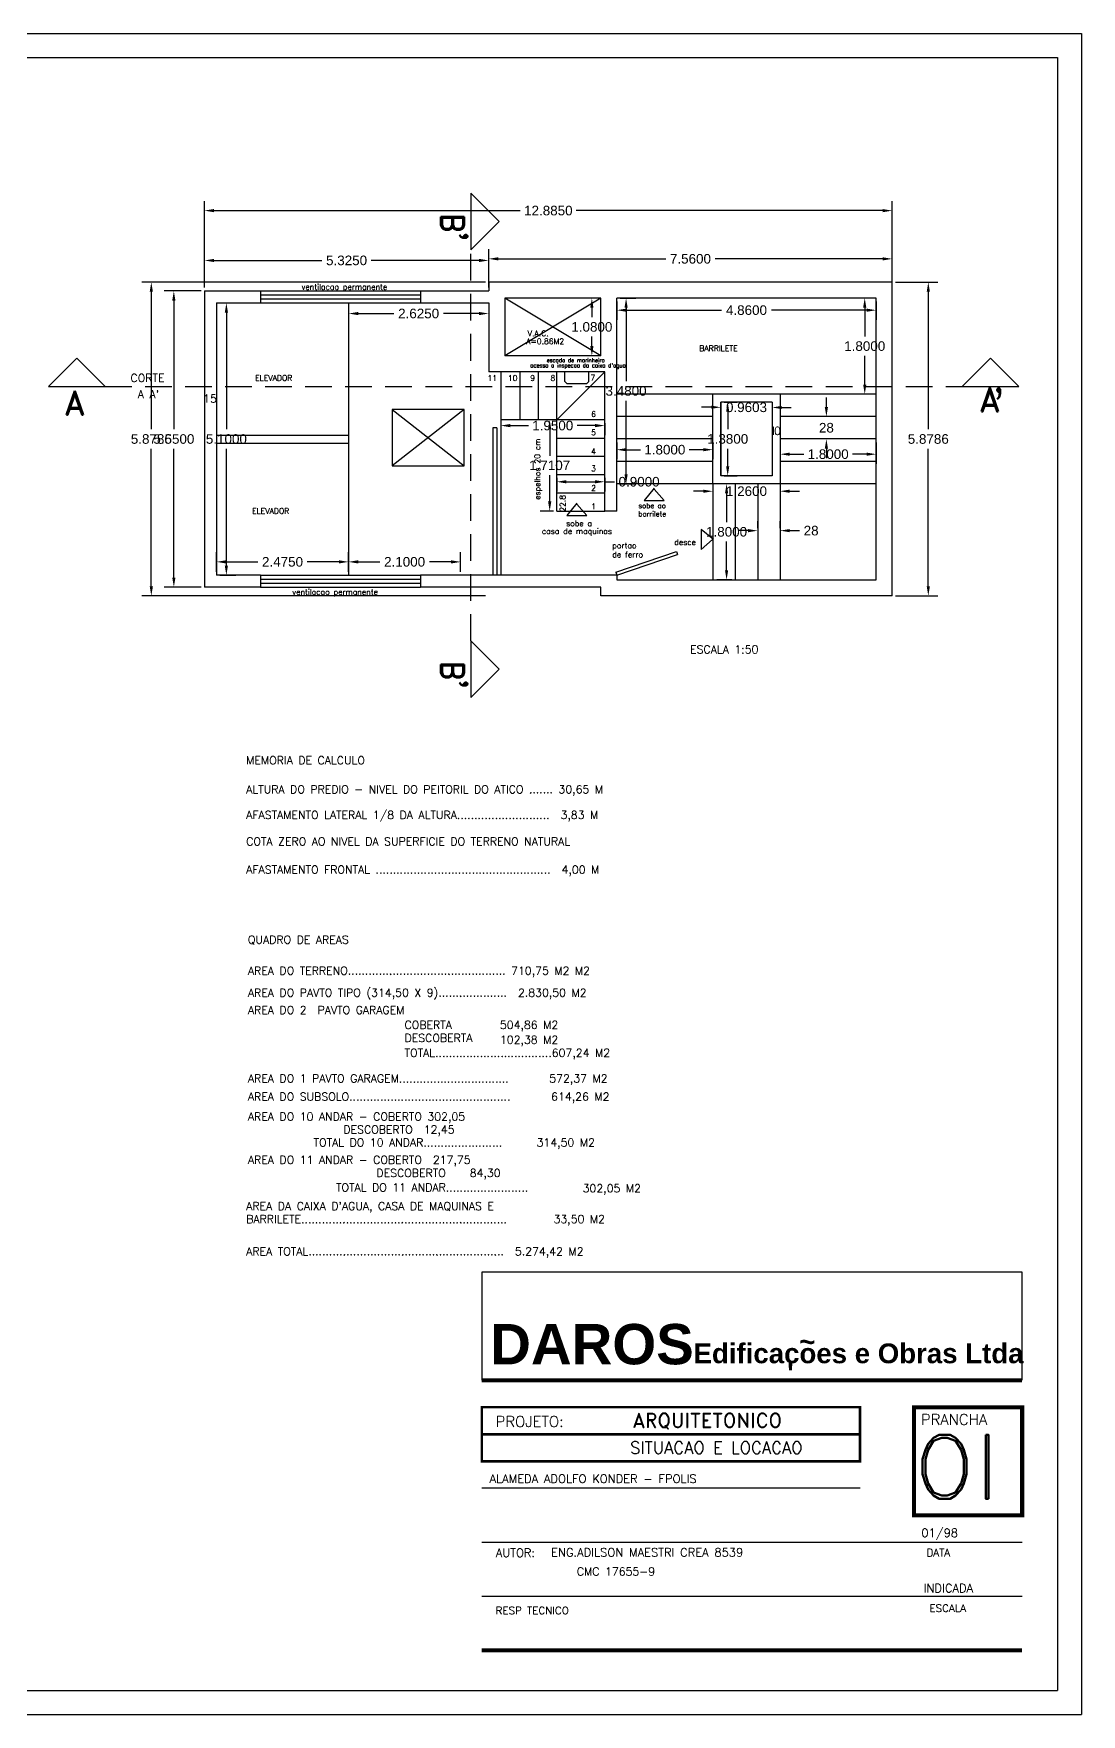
# Model space of a CAD drawing. Header units: millimetres. Extents: x 2200 to 2403, y 2380 to 2511.
# Drawn here: x 2224.72 to 2244.34, y 2460.14 to 2491.64 of the extents above; entities that cross this region are included whole.
import ezdxf

# ---------------------------------------------------------------- set-up
doc = ezdxf.new("R2010")
doc.units = ezdxf.units.MM
doc.linetypes.add('DASHED', pattern=[0.75, 0.5, -0.25])
doc.styles.add('ROMAND', font='romand', dxfattribs={"height": 0.1})
doc.styles.add('ROMANS', font='ROMANS.shx', dxfattribs={"height": 0.07})
doc.styles.add('SANSSERIFBOLD', font='sasb____.pfb', dxfattribs={"height": 0.4})
doc.styles.get("Standard").update_dxf_attribs({"font": 'arial.ttf'})
doc.dimstyles.get("Standard").update_dxf_attribs({"dimtxt": 0.18, "dimasz": 0.18, "dimexe": 0.18, "dimexo": 0.0625, "dimgap": 0.09, "dimtad": 0, "dimtih": 1, "dimtoh": 1, "dimdec": 4, "dimzin": 0, "dimdsep": 46, "dimtxsty": 'Standard', "dimcen": 0.09, "dimadec": 0, "dimazin": 0, "dimtfac": 1, "dimtdec": 4, "dimtofl": 0, "dimtmove": 0, "dimatfit": 3, "dimfxl": 1, "dimtolj": 1, "dimtzin": 0, "dimarcsym": 0})

# ---------------------------------------------------------------- blocks, each defined once
blk = doc.blocks.new('*D19')
at = {"color": 0, "lineweight": -2, "transparency": 16777216}
for p, q in [((2234.454, 2484.404), (2234.204, 2484.404)), ((2234.384, 2484.224), (2234.384, 2483.73)), ((2234.384, 2482.873), (2234.384, 2483.367)), ((2234.454, 2482.693), (2234.204, 2482.693))]:
    blk.add_line(p, q, dxfattribs=at)
at = {"color": 0, "transparency": 16777216}
for points in [[(2234.354, 2484.224), (2234.414, 2484.224), (2234.384, 2484.404)], [(2234.354, 2482.873), (2234.414, 2482.873), (2234.384, 2482.693)]]:
    blk.add_solid(points, dxfattribs=at)
at = {"layer": 'DEFPOINTS', "color": 0, "transparency": 16777216}
for p in [(2234.384, 2484.404), (2234.516, 2484.404), (2234.516, 2482.693)]:
    blk.add_point(p, dxfattribs=at)
at = {"color": 0, "transparency": 16777216, "insert": (2234.384, 2483.549), "char_height": 0.18, "attachment_point": 5}
blk.add_mtext('\\A1;1.7107', dxfattribs=at)
blk = doc.blocks.new('*D27')
at = {"color": 0, "lineweight": -2, "transparency": 16777216}
for p, q in [((2233.179, 2486.983), (2226.741, 2486.983)), ((2226.921, 2486.803), (2226.921, 2484.225)), ((2226.921, 2481.284), (2226.921, 2483.861)), ((2233.179, 2481.104), (2226.741, 2481.104))]:
    blk.add_line(p, q, dxfattribs=at)
at = {"color": 0, "transparency": 16777216}
for points in [[(2226.891, 2486.803), (2226.951, 2486.803), (2226.921, 2486.983)], [(2226.891, 2481.284), (2226.951, 2481.284), (2226.921, 2481.104)]]:
    blk.add_solid(points, dxfattribs=at)
at = {"layer": 'DEFPOINTS', "color": 0, "transparency": 16777216}
for p in [(2233.241, 2486.983), (2226.921, 2481.104), (2233.241, 2481.104)]:
    blk.add_point(p, dxfattribs=at)
at = {"color": 0, "transparency": 16777216, "insert": (2226.921, 2484.043), "char_height": 0.18, "attachment_point": 5}
blk.add_mtext('\\A1;5.8786', dxfattribs=at)
blk = doc.blocks.new('*D28')
at = {"color": 0, "lineweight": -2, "transparency": 16777216}
for p, q in [((2227.854, 2486.818), (2227.163, 2486.818)), ((2227.343, 2486.638), (2227.343, 2484.225)), ((2227.343, 2481.448), (2227.343, 2483.861)), ((2227.854, 2481.268), (2227.163, 2481.268))]:
    blk.add_line(p, q, dxfattribs=at)
at = {"color": 0, "transparency": 16777216}
for points in [[(2227.313, 2486.638), (2227.373, 2486.638), (2227.343, 2486.818)], [(2227.313, 2481.448), (2227.373, 2481.448), (2227.343, 2481.268)]]:
    blk.add_solid(points, dxfattribs=at)
at = {"layer": 'DEFPOINTS', "color": 0, "transparency": 16777216}
for p in [(2227.343, 2486.818), (2227.916, 2486.818), (2227.916, 2481.268)]:
    blk.add_point(p, dxfattribs=at)
at = {"color": 0, "transparency": 16777216, "insert": (2227.343, 2484.043), "char_height": 0.18, "attachment_point": 5}
blk.add_mtext('\\A1;5.5500', dxfattribs=at)
blk = doc.blocks.new('*D29')
at = {"color": 0, "lineweight": -2, "transparency": 16777216}
for p, q in [((2240.864, 2486.983), (2241.657, 2486.983)), ((2241.477, 2486.803), (2241.477, 2484.225)), ((2241.477, 2481.284), (2241.477, 2483.861)), ((2240.864, 2481.104), (2241.657, 2481.104))]:
    blk.add_line(p, q, dxfattribs=at)
at = {"color": 0, "transparency": 16777216}
for points in [[(2241.447, 2486.803), (2241.507, 2486.803), (2241.477, 2486.983)], [(2241.447, 2481.284), (2241.507, 2481.284), (2241.477, 2481.104)]]:
    blk.add_solid(points, dxfattribs=at)
at = {"layer": 'DEFPOINTS', "color": 0, "transparency": 16777216}
for p in [(2240.801, 2486.983), (2240.801, 2481.104), (2241.477, 2481.104)]:
    blk.add_point(p, dxfattribs=at)
at = {"color": 0, "transparency": 16777216, "insert": (2241.477, 2484.043), "char_height": 0.18, "attachment_point": 5}
blk.add_mtext('\\A1;5.8786', dxfattribs=at)
blk = doc.blocks.new('*D30')
at = {"color": 0, "lineweight": -2, "transparency": 16777216}
for p, q in [((2233.241, 2487.045), (2233.241, 2487.6)), ((2240.801, 2487.045), (2240.801, 2487.6)), ((2233.421, 2487.42), (2236.558, 2487.42)), ((2240.621, 2487.42), (2237.484, 2487.42))]:
    blk.add_line(p, q, dxfattribs=at)
at = {"color": 0, "transparency": 16777216}
for points in [[(2233.421, 2487.45), (2233.421, 2487.39), (2233.241, 2487.42)], [(2240.621, 2487.45), (2240.621, 2487.39), (2240.801, 2487.42)]]:
    blk.add_solid(points, dxfattribs=at)
at = {"layer": 'DEFPOINTS', "color": 0, "transparency": 16777216}
for p in [(2240.801, 2487.42), (2233.241, 2486.983), (2240.801, 2486.983)]:
    blk.add_point(p, dxfattribs=at)
at = {"color": 0, "transparency": 16777216, "insert": (2237.021, 2487.42), "char_height": 0.18, "attachment_point": 5}
blk.add_mtext('\\A1;7.5600', dxfattribs=at)
blk = doc.blocks.new('*D31')
at = {"color": 0, "lineweight": -2, "transparency": 16777216}
for p, q in [((2227.916, 2486.881), (2227.916, 2487.57)), ((2233.241, 2486.881), (2233.241, 2487.57)), ((2228.096, 2487.39), (2230.115, 2487.39)), ((2233.061, 2487.39), (2231.042, 2487.39))]:
    blk.add_line(p, q, dxfattribs=at)
at = {"color": 0, "transparency": 16777216}
for points in [[(2228.096, 2487.42), (2228.096, 2487.36), (2227.916, 2487.39)], [(2233.061, 2487.42), (2233.061, 2487.36), (2233.241, 2487.39)]]:
    blk.add_solid(points, dxfattribs=at)
at = {"layer": 'DEFPOINTS', "color": 0, "transparency": 16777216}
for p in [(2233.241, 2487.39), (2227.916, 2486.818), (2233.241, 2486.818)]:
    blk.add_point(p, dxfattribs=at)
at = {"color": 0, "transparency": 16777216, "insert": (2230.579, 2487.39), "char_height": 0.18, "attachment_point": 5}
blk.add_mtext('\\A1;5.3250', dxfattribs=at)
blk = doc.blocks.new('*D32')
at = {"color": 0, "lineweight": -2, "transparency": 16777216}
for p, q in [((2227.916, 2486.881), (2227.916, 2488.504)), ((2240.801, 2486.881), (2240.801, 2488.504)), ((2228.096, 2488.324), (2233.834, 2488.324)), ((2240.621, 2488.324), (2234.883, 2488.324))]:
    blk.add_line(p, q, dxfattribs=at)
at = {"color": 0, "transparency": 16777216}
for points in [[(2228.096, 2488.354), (2228.096, 2488.294), (2227.916, 2488.324)], [(2240.621, 2488.354), (2240.621, 2488.294), (2240.801, 2488.324)]]:
    blk.add_solid(points, dxfattribs=at)
at = {"layer": 'DEFPOINTS', "color": 0, "transparency": 16777216}
for p in [(2240.801, 2488.324), (2227.916, 2486.818), (2240.801, 2486.818)]:
    blk.add_point(p, dxfattribs=at)
at = {"color": 0, "transparency": 16777216, "insert": (2234.359, 2488.324), "char_height": 0.18, "attachment_point": 5}
blk.add_mtext('\\A1;12.8850', dxfattribs=at)
blk = doc.blocks.new('*D1')
at = {"color": 0, "lineweight": -2, "transparency": 16777216}
for p, q in [((2228.141, 2481.556), (2228.141, 2481.921)), ((2230.616, 2481.556), (2230.616, 2481.921)), ((2228.321, 2481.741), (2228.914, 2481.741)), ((2230.436, 2481.741), (2229.843, 2481.741))]:
    blk.add_line(p, q, dxfattribs=at)
at = {"color": 0, "transparency": 16777216}
for points in [[(2228.321, 2481.771), (2228.321, 2481.711), (2228.141, 2481.741)], [(2230.436, 2481.771), (2230.436, 2481.711), (2230.616, 2481.741)]]:
    blk.add_solid(points, dxfattribs=at)
at = {"layer": 'DEFPOINTS', "color": 0, "transparency": 16777216}
for p in [(2230.616, 2481.741), (2228.141, 2481.493), (2230.616, 2481.493)]:
    blk.add_point(p, dxfattribs=at)
at = {"color": 0, "transparency": 16777216, "insert": (2229.379, 2481.741), "char_height": 0.18, "attachment_point": 5}
blk.add_mtext('\\A1;2.4750', dxfattribs=at)
blk = doc.blocks.new('*D2')
at = {"color": 0, "lineweight": -2, "transparency": 16777216}
for p, q in [((2235.641, 2486.621), (2235.641, 2486.278)), ((2240.501, 2486.621), (2240.501, 2486.278)), ((2235.821, 2486.458), (2237.604, 2486.458)), ((2240.321, 2486.458), (2238.538, 2486.458))]:
    blk.add_line(p, q, dxfattribs=at)
at = {"color": 0, "transparency": 16777216}
for points in [[(2235.821, 2486.488), (2235.821, 2486.428), (2235.641, 2486.458)], [(2240.321, 2486.488), (2240.321, 2486.428), (2240.501, 2486.458)]]:
    blk.add_solid(points, dxfattribs=at)
at = {"layer": 'DEFPOINTS', "color": 0, "transparency": 16777216}
for p in [(2235.641, 2486.684), (2240.501, 2486.684), (2240.501, 2486.458)]:
    blk.add_point(p, dxfattribs=at)
at = {"color": 0, "transparency": 16777216, "insert": (2238.071, 2486.458), "char_height": 0.18, "attachment_point": 5}
blk.add_mtext('\\A1;4.8600', dxfattribs=at)
blk = doc.blocks.new('*D3')
at = {"color": 0, "lineweight": -2, "transparency": 16777216}
for p, q in [((2240.439, 2486.684), (2240.106, 2486.684)), ((2240.286, 2486.504), (2240.286, 2485.966)), ((2240.286, 2485.064), (2240.286, 2485.602)), ((2240.439, 2484.884), (2240.106, 2484.884))]:
    blk.add_line(p, q, dxfattribs=at)
at = {"color": 0, "transparency": 16777216}
for points in [[(2240.256, 2486.504), (2240.316, 2486.504), (2240.286, 2486.684)], [(2240.256, 2485.064), (2240.316, 2485.064), (2240.286, 2484.884)]]:
    blk.add_solid(points, dxfattribs=at)
at = {"layer": 'DEFPOINTS', "color": 0, "transparency": 16777216}
for p in [(2240.501, 2486.684), (2240.286, 2484.884), (2240.501, 2484.884)]:
    blk.add_point(p, dxfattribs=at)
at = {"color": 0, "transparency": 16777216, "insert": (2240.286, 2485.784), "char_height": 0.18, "attachment_point": 5}
blk.add_mtext('\\A1;1.8000', dxfattribs=at)
blk = doc.blocks.new('*D4')
at = {"color": 0, "lineweight": -2, "transparency": 16777216}
for p, q in [((2228.204, 2486.593), (2228.507, 2486.593)), ((2228.327, 2486.413), (2228.327, 2484.225)), ((2228.327, 2481.673), (2228.327, 2483.861)), ((2228.204, 2481.493), (2228.507, 2481.493))]:
    blk.add_line(p, q, dxfattribs=at)
at = {"color": 0, "transparency": 16777216}
for points in [[(2228.297, 2486.413), (2228.357, 2486.413), (2228.327, 2486.593)], [(2228.297, 2481.673), (2228.357, 2481.673), (2228.327, 2481.493)]]:
    blk.add_solid(points, dxfattribs=at)
at = {"layer": 'DEFPOINTS', "color": 0, "transparency": 16777216}
for p in [(2228.141, 2486.593), (2228.327, 2486.593), (2228.141, 2481.493)]:
    blk.add_point(p, dxfattribs=at)
at = {"color": 0, "transparency": 16777216, "insert": (2228.327, 2484.043), "char_height": 0.18, "attachment_point": 5}
blk.add_mtext('\\A1;5.1000', dxfattribs=at)
blk = doc.blocks.new('*D5')
at = {"color": 0, "lineweight": -2, "transparency": 16777216}
for p, q in [((2230.616, 2481.556), (2230.616, 2481.921)), ((2232.716, 2481.556), (2232.716, 2481.921)), ((2230.796, 2481.741), (2231.201, 2481.741)), ((2232.536, 2481.741), (2232.131, 2481.741))]:
    blk.add_line(p, q, dxfattribs=at)
at = {"color": 0, "transparency": 16777216}
for points in [[(2230.796, 2481.771), (2230.796, 2481.711), (2230.616, 2481.741)], [(2232.536, 2481.771), (2232.536, 2481.711), (2232.716, 2481.741)]]:
    blk.add_solid(points, dxfattribs=at)
at = {"layer": 'DEFPOINTS', "color": 0, "transparency": 16777216}
for p in [(2232.716, 2481.741), (2230.616, 2481.493), (2232.716, 2481.493)]:
    blk.add_point(p, dxfattribs=at)
at = {"color": 0, "transparency": 16777216, "insert": (2231.666, 2481.741), "char_height": 0.18, "attachment_point": 5}
blk.add_mtext('\\A1;2.1000', dxfattribs=at)
blk = doc.blocks.new('*D6')
at = {"color": 0, "lineweight": -2, "transparency": 16777216}
for p, q in [((2230.616, 2486.531), (2230.616, 2486.215)), ((2230.796, 2486.395), (2231.464, 2486.395)), ((2233.061, 2486.395), (2232.393, 2486.395)), ((2233.241, 2486.531), (2233.241, 2486.215))]:
    blk.add_line(p, q, dxfattribs=at)
at = {"color": 0, "transparency": 16777216}
for points in [[(2230.796, 2486.425), (2230.796, 2486.365), (2230.616, 2486.395)], [(2233.061, 2486.425), (2233.061, 2486.365), (2233.241, 2486.395)]]:
    blk.add_solid(points, dxfattribs=at)
at = {"layer": 'DEFPOINTS', "color": 0, "transparency": 16777216}
for p in [(2230.616, 2486.593), (2233.241, 2486.593), (2233.241, 2486.395)]:
    blk.add_point(p, dxfattribs=at)
at = {"color": 0, "transparency": 16777216, "insert": (2231.929, 2486.395), "char_height": 0.18, "attachment_point": 5}
blk.add_mtext('\\A1;2.6250', dxfattribs=at)
blk = doc.blocks.new('*D7')
at = {"color": 0, "lineweight": -2, "transparency": 16777216}
for p, q in [((2238.701, 2483.981), (2238.701, 2483.579)), ((2240.501, 2483.981), (2240.501, 2483.579)), ((2238.881, 2483.759), (2239.146, 2483.759)), ((2240.321, 2483.759), (2240.056, 2483.759))]:
    blk.add_line(p, q, dxfattribs=at)
at = {"color": 0, "transparency": 16777216}
for points in [[(2238.881, 2483.789), (2238.881, 2483.729), (2238.701, 2483.759)], [(2240.321, 2483.789), (2240.321, 2483.729), (2240.501, 2483.759)]]:
    blk.add_solid(points, dxfattribs=at)
at = {"layer": 'DEFPOINTS', "color": 0, "transparency": 16777216}
for p in [(2238.701, 2484.044), (2240.501, 2484.044), (2240.501, 2483.759)]:
    blk.add_point(p, dxfattribs=at)
at = {"color": 0, "transparency": 16777216, "insert": (2239.601, 2483.759), "char_height": 0.18, "attachment_point": 5}
blk.add_mtext('\\A1;1.8000', dxfattribs=at)
blk = doc.blocks.new('*D8')
at = {"color": 0, "lineweight": -2, "transparency": 16777216}
for p, q in [((2239.568, 2484.644), (2239.568, 2484.824)), ((2239.521, 2484.464), (2239.388, 2484.464)), ((2239.521, 2484.044), (2239.388, 2484.044)), ((2239.568, 2483.864), (2239.568, 2483.684))]:
    blk.add_line(p, q, dxfattribs=at)
at = {"color": 0, "transparency": 16777216}
for points in [[(2239.538, 2484.644), (2239.598, 2484.644), (2239.568, 2484.464)], [(2239.538, 2483.864), (2239.598, 2483.864), (2239.568, 2484.044)]]:
    blk.add_solid(points, dxfattribs=at)
at = {"layer": 'DEFPOINTS', "color": 0, "transparency": 16777216}
for p in [(2239.568, 2484.464), (2239.584, 2484.464), (2239.584, 2484.044)]:
    blk.add_point(p, dxfattribs=at)
at = {"color": 0, "transparency": 16777216, "insert": (2239.568, 2484.254), "char_height": 0.18, "attachment_point": 5}
blk.add_mtext('\\A1;28', dxfattribs=at)
blk = doc.blocks.new('*D9')
at = {"color": 0, "lineweight": -2, "transparency": 16777216}
for p, q in [((2237.799, 2483.204), (2237.518, 2483.204)), ((2237.698, 2483.024), (2237.698, 2482.486)), ((2237.698, 2481.584), (2237.698, 2482.122)), ((2237.799, 2481.404), (2237.518, 2481.404))]:
    blk.add_line(p, q, dxfattribs=at)
at = {"color": 0, "transparency": 16777216}
for points in [[(2237.668, 2483.024), (2237.728, 2483.024), (2237.698, 2483.204)], [(2237.668, 2481.584), (2237.728, 2481.584), (2237.698, 2481.404)]]:
    blk.add_solid(points, dxfattribs=at)
at = {"layer": 'DEFPOINTS', "color": 0, "transparency": 16777216}
for p in [(2237.698, 2483.204), (2237.861, 2483.204), (2237.861, 2481.404)]:
    blk.add_point(p, dxfattribs=at)
at = {"color": 0, "transparency": 16777216, "insert": (2237.698, 2482.304), "char_height": 0.18, "attachment_point": 5}
blk.add_mtext('\\A1;1.8000', dxfattribs=at)
blk = doc.blocks.new('*D10')
at = {"color": 0, "lineweight": -2, "transparency": 16777216}
for p, q in [((2235.641, 2483.981), (2235.641, 2483.663)), ((2235.821, 2483.843), (2236.086, 2483.843)), ((2237.261, 2483.843), (2236.996, 2483.843)), ((2237.441, 2483.981), (2237.441, 2483.663))]:
    blk.add_line(p, q, dxfattribs=at)
at = {"color": 0, "transparency": 16777216}
for points in [[(2235.821, 2483.873), (2235.821, 2483.813), (2235.641, 2483.843)], [(2237.261, 2483.873), (2237.261, 2483.813), (2237.441, 2483.843)]]:
    blk.add_solid(points, dxfattribs=at)
at = {"layer": 'DEFPOINTS', "color": 0, "transparency": 16777216}
for p in [(2235.641, 2484.044), (2237.441, 2484.044), (2237.441, 2483.843)]:
    blk.add_point(p, dxfattribs=at)
at = {"color": 0, "transparency": 16777216, "insert": (2236.541, 2483.843), "char_height": 0.18, "attachment_point": 5}
blk.add_mtext('\\A1;1.8000', dxfattribs=at)
blk = doc.blocks.new('*D11')
at = {"color": 0, "lineweight": -2, "transparency": 16777216}
for p, q in [((2237.654, 2484.734), (2237.899, 2484.734)), ((2237.719, 2484.554), (2237.719, 2484.226)), ((2237.719, 2483.534), (2237.719, 2483.862)), ((2237.654, 2483.354), (2237.899, 2483.354))]:
    blk.add_line(p, q, dxfattribs=at)
at = {"color": 0, "transparency": 16777216}
for points in [[(2237.689, 2484.554), (2237.749, 2484.554), (2237.719, 2484.734)], [(2237.689, 2483.534), (2237.749, 2483.534), (2237.719, 2483.354)]]:
    blk.add_solid(points, dxfattribs=at)
at = {"layer": 'DEFPOINTS', "color": 0, "transparency": 16777216}
for p in [(2237.591, 2484.734), (2237.719, 2484.734), (2237.591, 2483.354)]:
    blk.add_point(p, dxfattribs=at)
at = {"color": 0, "transparency": 16777216, "insert": (2237.719, 2484.044), "char_height": 0.18, "attachment_point": 5}
blk.add_mtext('\\A1;1.3800', dxfattribs=at)
blk = doc.blocks.new('*D12')
at = {"color": 0, "lineweight": -2, "transparency": 16777216}
for p, q in [((2237.261, 2483.065), (2237.081, 2483.065)), ((2237.441, 2483.141), (2237.441, 2482.885)), ((2238.701, 2483.141), (2238.701, 2482.885)), ((2238.881, 2483.065), (2239.061, 2483.065))]:
    blk.add_line(p, q, dxfattribs=at)
at = {"color": 0, "transparency": 16777216}
for points in [[(2237.261, 2483.095), (2237.261, 2483.035), (2237.441, 2483.065)], [(2238.881, 2483.095), (2238.881, 2483.035), (2238.701, 2483.065)]]:
    blk.add_solid(points, dxfattribs=at)
at = {"layer": 'DEFPOINTS', "color": 0, "transparency": 16777216}
for p in [(2237.441, 2483.204), (2238.701, 2483.204), (2237.441, 2483.065)]:
    blk.add_point(p, dxfattribs=at)
at = {"color": 0, "transparency": 16777216, "insert": (2238.071, 2483.065), "char_height": 0.18, "attachment_point": 5}
blk.add_mtext('\\A1;1.2600', dxfattribs=at)
blk = doc.blocks.new('*D13')
at = {"color": 0, "lineweight": -2, "transparency": 16777216}
for p, q in [((2238.101, 2482.326), (2237.921, 2482.326)), ((2238.281, 2482.374), (2238.281, 2482.506)), ((2238.701, 2482.374), (2238.701, 2482.506)), ((2238.881, 2482.326), (2239.061, 2482.326))]:
    blk.add_line(p, q, dxfattribs=at)
at = {"color": 0, "transparency": 16777216}
for points in [[(2238.101, 2482.356), (2238.101, 2482.296), (2238.281, 2482.326)], [(2238.881, 2482.356), (2238.881, 2482.296), (2238.701, 2482.326)]]:
    blk.add_solid(points, dxfattribs=at)
at = {"layer": 'DEFPOINTS', "color": 0, "transparency": 16777216}
for p in [(2238.281, 2482.311), (2238.701, 2482.326), (2238.701, 2482.311)]:
    blk.add_point(p, dxfattribs=at)
at = {"color": 0, "transparency": 16777216, "insert": (2239.282, 2482.326), "char_height": 0.18, "attachment_point": 5}
blk.add_mtext('\\A1;28', dxfattribs=at)
blk = doc.blocks.new('*D14')
at = {"color": 0, "lineweight": -2, "transparency": 16777216}
for p, q in [((2237.41, 2484.639), (2237.23, 2484.64)), ((2237.591, 2484.674), (2237.59, 2484.458)), ((2238.551, 2484.671), (2238.55, 2484.455)), ((2238.731, 2484.635), (2238.911, 2484.634))]:
    blk.add_line(p, q, dxfattribs=at)
at = {"color": 0, "transparency": 16777216}
for points in [[(2237.411, 2484.669), (2237.41, 2484.609), (2237.59, 2484.638)], [(2238.731, 2484.665), (2238.731, 2484.605), (2238.551, 2484.635)]]:
    blk.add_solid(points, dxfattribs=at)
at = {"layer": 'DEFPOINTS', "color": 0, "transparency": 16777216}
for p in [(2237.591, 2484.737), (2238.551, 2484.734), (2238.551, 2484.635)]:
    blk.add_point(p, dxfattribs=at)
at = {"color": 0, "transparency": 16777216, "insert": (2238.071, 2484.637), "char_height": 0.18, "attachment_point": 5}
blk.add_mtext('\\A1;0.9603', dxfattribs=at)
blk = doc.blocks.new('*D15')
at = {"color": 0, "lineweight": -2, "transparency": 16777216}
for p, q in [((2235.704, 2486.684), (2235.995, 2486.684)), ((2235.815, 2486.504), (2235.815, 2485.126)), ((2235.815, 2483.384), (2235.815, 2484.762)), ((2235.704, 2483.204), (2235.995, 2483.204))]:
    blk.add_line(p, q, dxfattribs=at)
at = {"color": 0, "transparency": 16777216}
for points in [[(2235.785, 2486.504), (2235.845, 2486.504), (2235.815, 2486.684)], [(2235.785, 2483.384), (2235.845, 2483.384), (2235.815, 2483.204)]]:
    blk.add_solid(points, dxfattribs=at)
at = {"layer": 'DEFPOINTS', "color": 0, "transparency": 16777216}
for p in [(2235.641, 2486.684), (2235.641, 2483.204), (2235.815, 2483.204)]:
    blk.add_point(p, dxfattribs=at)
at = {"color": 0, "transparency": 16777216, "insert": (2235.815, 2484.944), "char_height": 0.18, "attachment_point": 5}
blk.add_mtext('\\A1;3.4800', dxfattribs=at)
blk = doc.blocks.new('*D16')
at = {"color": 0, "lineweight": -2, "transparency": 16777216}
for p, q in [((2235.279, 2486.684), (2234.994, 2486.684)), ((2235.174, 2486.504), (2235.174, 2486.326)), ((2235.174, 2485.784), (2235.174, 2485.962)), ((2235.279, 2485.604), (2234.994, 2485.604))]:
    blk.add_line(p, q, dxfattribs=at)
at = {"color": 0, "transparency": 16777216}
for points in [[(2235.144, 2486.504), (2235.204, 2486.504), (2235.174, 2486.684)], [(2235.144, 2485.784), (2235.204, 2485.784), (2235.174, 2485.604)]]:
    blk.add_solid(points, dxfattribs=at)
at = {"layer": 'DEFPOINTS', "color": 0, "transparency": 16777216}
for p in [(2235.341, 2486.684), (2235.174, 2485.604), (2235.341, 2485.604)]:
    blk.add_point(p, dxfattribs=at)
at = {"color": 0, "transparency": 16777216, "insert": (2235.174, 2486.144), "char_height": 0.18, "attachment_point": 5}
blk.add_mtext('\\A1;1.0800', dxfattribs=at)
blk = doc.blocks.new('*D17')
at = {"color": 0, "lineweight": -2, "transparency": 16777216}
for p, q in [((2233.466, 2484.341), (2233.466, 2484.115)), ((2233.646, 2484.295), (2233.986, 2484.295)), ((2235.236, 2484.295), (2234.896, 2484.295)), ((2235.416, 2484.341), (2235.416, 2484.115))]:
    blk.add_line(p, q, dxfattribs=at)
at = {"color": 0, "transparency": 16777216}
for points in [[(2233.646, 2484.325), (2233.646, 2484.265), (2233.466, 2484.295)], [(2235.236, 2484.325), (2235.236, 2484.265), (2235.416, 2484.295)]]:
    blk.add_solid(points, dxfattribs=at)
at = {"layer": 'DEFPOINTS', "color": 0, "transparency": 16777216}
for p in [(2233.466, 2484.404), (2233.466, 2484.295), (2235.416, 2484.404)]:
    blk.add_point(p, dxfattribs=at)
at = {"color": 0, "transparency": 16777216, "insert": (2234.441, 2484.295), "char_height": 0.18, "attachment_point": 5}
blk.add_mtext('\\A1;1.9500', dxfattribs=at)
blk = doc.blocks.new('*D18')
at = {"color": 0, "lineweight": -2, "transparency": 16777216}
for p, q in [((2234.516, 2483.315), (2234.516, 2483.062)), ((2234.696, 2483.242), (2235.236, 2483.242)), ((2235.416, 2483.315), (2235.416, 2483.062)), ((2235.416, 2483.242), (2235.596, 2483.242))]:
    blk.add_line(p, q, dxfattribs=at)
at = {"color": 0, "transparency": 16777216}
for points in [[(2234.696, 2483.272), (2234.696, 2483.212), (2234.516, 2483.242)], [(2235.236, 2483.272), (2235.236, 2483.212), (2235.416, 2483.242)]]:
    blk.add_solid(points, dxfattribs=at)
at = {"layer": 'DEFPOINTS', "color": 0, "transparency": 16777216}
for p in [(2234.516, 2483.377), (2235.416, 2483.377), (2235.416, 2483.242)]:
    blk.add_point(p, dxfattribs=at)
at = {"color": 0, "transparency": 16777216, "insert": (2236.059, 2483.242), "char_height": 0.18, "attachment_point": 5}
blk.add_mtext('\\A1;0.9000', dxfattribs=at)

msp = doc.modelspace()

# ---------------------------------------------------------------- linework, layer by layer
at = {"color": 1}
for p, q in [((2199.79477, 2491.6413), (2244.34477, 2491.6413)), ((2244.34477, 2491.6413), (2244.34477, 2460.1413)), ((2228.96605, 2486.74321), (2231.96605, 2486.74321)), ((2228.96605, 2486.66821), (2231.96605, 2486.66821)), ((2233.46605, 2485.30388), (2233.46605, 2481.49321)), ((2233.83205, 2484.40388), (2233.83205, 2485.30388)), ((2234.17405, 2484.40388), (2234.17405, 2485.30388)), ((2234.51605, 2484.40388), (2234.51605, 2485.30388)), ((2234.51605, 2484.40388), (2235.41605, 2485.30388)), ((2237.44085, 2484.46688), (2235.64085, 2484.46604)), ((2240.50105, 2484.46388), (2238.70105, 2484.46388)), ((2235.41605, 2484.40388), (2233.46605, 2484.40388)), ((2234.51605, 2482.69321), (2234.51605, 2484.40388)), ((2234.51605, 2484.06121), (2235.41605, 2484.06121)), ((2237.44105, 2484.04388), (2235.64105, 2484.04388)), ((2240.50105, 2484.04388), (2238.70105, 2484.04388)), ((2240.50105, 2484.04388), (2238.70105, 2484.04388)), ((2234.51605, 2483.71921), (2235.41605, 2483.71921)), ((2237.44105, 2483.62388), (2235.64105, 2483.62388)), ((2240.50105, 2483.62388), (2238.70105, 2483.62388)), ((2234.51605, 2483.37721), (2235.41605, 2483.37721)), ((2237.44105, 2483.20388), (2235.64105, 2483.20388)), ((2237.44105, 2483.20388), (2237.44105, 2481.40388)), ((2237.86105, 2483.20388), (2237.86105, 2481.40388)), ((2238.28105, 2483.20388), (2238.28105, 2481.40388)), ((2240.50105, 2483.20388), (2238.70105, 2483.20388)), ((2238.70105, 2483.20388), (2238.70105, 2481.40388)), ((2234.51605, 2483.03521), (2235.41605, 2483.03521)), ((2234.89209, 2482.84196), (2234.70328, 2482.61135)), ((2236.3415, 2483.12429), (2236.15269, 2482.89367)), ((2236.15269, 2482.89367), (2236.53031, 2482.89367)), ((2236.53031, 2482.89367), (2236.3415, 2483.10332)), ((2234.51605, 2482.69321), (2235.41605, 2482.69321)), ((2234.70328, 2482.61135), (2235.08091, 2482.61135)), ((2235.08091, 2482.61135), (2234.89209, 2482.821)), ((2237.45324, 2482.16003), (2237.22262, 2482.34884)), ((2237.22262, 2482.34884), (2237.22262, 2481.97121)), ((2235.62169, 2481.55), (2236.75752, 2481.93716)), ((2236.75752, 2481.93716), (2236.77687, 2481.88037)), ((2237.22262, 2481.97121), (2237.43227, 2482.16003)), ((2235.64105, 2481.49321), (2236.77687, 2481.88037)), ((2228.96605, 2481.41821), (2231.96605, 2481.41821)), ((2228.96605, 2481.34321), (2231.96605, 2481.34321)), ((2235.62169, 2481.55), (2235.64105, 2481.49321)), ((2199.79477, 2460.1413), (2244.34477, 2460.1413))]:
    msp.add_line(p, q, dxfattribs=at)
for p, q in [((2200.69477, 2491.1913), (2243.89477, 2491.1913)), ((2243.89477, 2491.1913), (2243.89477, 2460.5913)), ((2232.90699, 2488.65046), (2232.90699, 2487.5898)), ((2232.90699, 2488.65046), (2233.43732, 2488.12013)), ((2233.43732, 2488.12013), (2232.90699, 2487.5898)), ((2240.80105, 2486.98253), (2233.24105, 2486.98253)), ((2233.24105, 2486.98253), (2233.24105, 2486.81821)), ((2240.80105, 2481.10388), (2240.80105, 2486.98253)), ((2227.91605, 2486.81821), (2228.96605, 2486.81821)), ((2227.91605, 2486.81821), (2227.91605, 2481.26821)), ((2228.96605, 2486.81821), (2228.96605, 2486.59321)), ((2231.96605, 2486.81821), (2233.24105, 2486.81821)), ((2231.96605, 2486.81821), (2231.96605, 2486.59321)), ((2235.34105, 2486.68388), (2233.54105, 2486.68388)), ((2233.54105, 2486.68388), (2233.54105, 2485.60388)), ((2235.34105, 2485.60388), (2235.34105, 2486.68388)), ((2235.64105, 2482.69321), (2235.64105, 2486.68388)), ((2240.50105, 2486.68388), (2235.64105, 2486.68388)), ((2240.50105, 2481.40388), (2240.50105, 2486.68388)), ((2228.14105, 2486.59321), (2228.14105, 2481.49321)), ((2228.14105, 2486.59321), (2228.96605, 2486.59321)), ((2231.96605, 2486.59321), (2233.24105, 2486.59321)), ((2233.24105, 2486.59321), (2233.24105, 2485.30388)), ((2224.9937, 2485.02824), (2225.52403, 2485.55857)), ((2225.52403, 2485.55857), (2226.05436, 2485.02824)), ((2235.34105, 2485.60388), (2233.54105, 2485.60388)), ((2242.64085, 2485.55857), (2242.11052, 2485.02824)), ((2243.17118, 2485.02824), (2242.64085, 2485.55857)), ((2235.41605, 2485.30388), (2233.24105, 2485.30388)), ((2234.66605, 2485.12388), (2234.71105, 2485.07888)), ((2235.07105, 2485.07888), (2234.71105, 2485.07888)), ((2235.07105, 2485.07888), (2235.11605, 2485.12388)), ((2235.41605, 2482.69321), (2235.41605, 2485.30388)), ((2224.9937, 2485.02824), (2226.05436, 2485.02824)), ((2240.50105, 2484.88388), (2235.64105, 2484.88388)), ((2242.11052, 2485.02824), (2243.17118, 2485.02824)), ((2235.64105, 2482.69321), (2235.41605, 2482.69321)), ((2228.96605, 2481.26821), (2227.91605, 2481.26821)), ((2228.96605, 2481.49321), (2228.14105, 2481.49321)), ((2228.96605, 2481.49321), (2228.96605, 2481.26821)), ((2231.96605, 2481.49321), (2231.96605, 2481.26821)), ((2235.64105, 2481.49321), (2231.96605, 2481.49321)), ((2235.34105, 2481.26821), (2231.96605, 2481.26821)), ((2235.34105, 2481.10388), (2235.34105, 2481.26821)), ((2235.64105, 2481.49321), (2235.64105, 2481.40388)), ((2235.64105, 2481.40388), (2240.50105, 2481.40388)), ((2240.80105, 2481.10388), (2235.34105, 2481.10388)), ((2232.90699, 2480.26169), (2232.90699, 2479.20103)), ((2232.90699, 2480.26169), (2233.43732, 2479.73136)), ((2233.43732, 2479.73136), (2232.90699, 2479.20103)), ((2200.69477, 2460.5913), (2243.89477, 2460.5913))]:
    msp.add_line(p, q)
at = {"color": 7, "linetype": 'DASHED'}
msp.add_line((2232.90699, 2480.26169), (2232.90699, 2487.5898), dxfattribs=at)
at = {"color": 4}
for p, q in [((2228.96605, 2486.81821), (2231.96605, 2486.81821)), ((2235.34105, 2485.60388), (2233.54105, 2486.68388)), ((2235.34105, 2486.68388), (2233.54105, 2485.60388)), ((2228.96605, 2486.59321), (2231.96605, 2486.59321)), ((2232.78237, 2484.59359), (2231.43237, 2483.54359)), ((2231.43237, 2484.59359), (2232.78237, 2483.54359)), ((2231.43237, 2484.59359), (2231.43237, 2483.54359)), ((2232.78237, 2484.59359), (2231.43237, 2484.59359)), ((2232.78237, 2483.54359), (2232.78237, 2484.59359)), ((2231.43237, 2483.54359), (2232.78237, 2483.54359)), ((2228.96605, 2481.49321), (2231.96605, 2481.49321)), ((2228.96605, 2481.26821), (2231.96605, 2481.26821)), ((2233.11058, 2468.42796), (2233.11058, 2466.40296)), ((2243.23558, 2468.42796), (2233.11058, 2468.42796)), ((2243.23558, 2466.40296), (2243.23558, 2468.42796)), ((2240.19808, 2464.37796), (2233.11058, 2464.37796)), ((2243.23558, 2463.36546), (2233.11058, 2463.36546)), ((2243.23558, 2462.35296), (2233.11058, 2462.35296))]:
    msp.add_line(p, q, dxfattribs=at)
at = {"color": 3}
for p, q in [((2230.61605, 2486.59321), (2230.61605, 2481.49321)), ((2237.44105, 2483.20388), (2237.44105, 2484.88388)), ((2237.59137, 2483.35695), (2237.59073, 2484.73695)), ((2238.55105, 2484.73388), (2237.59073, 2484.73695)), ((2237.59105, 2484.73388), (2237.59105, 2483.35388)), ((2238.55105, 2484.73388), (2238.55105, 2483.35388)), ((2238.70105, 2484.88388), (2238.70105, 2483.20388)), ((2228.14105, 2484.11821), (2230.61605, 2484.11821)), ((2228.14105, 2483.96821), (2230.61605, 2483.96821)), ((2238.70105, 2483.20388), (2237.44105, 2483.20388)), ((2238.55105, 2483.35388), (2237.59105, 2483.35388))]:
    msp.add_line(p, q, dxfattribs=at)
at = {"color": 7}
for p, q in [((2234.66605, 2485.12388), (2234.66605, 2485.30388)), ((2235.11605, 2485.12388), (2235.11605, 2485.30388))]:
    msp.add_line(p, q, dxfattribs=at)
at = {"linetype": 'DASHED'}
msp.add_line((2226.05436, 2485.02824), (2242.11052, 2485.02824), dxfattribs=at)
at = {"color": 2}
for p, q in [((2237.44105, 2484.46388), (2235.64105, 2484.46388)), ((2233.39105, 2484.25388), (2233.31605, 2484.25388)), ((2233.31605, 2484.25388), (2233.31605, 2481.49321)), ((2233.39105, 2484.25388), (2233.39105, 2481.49321)), ((2237.44105, 2484.04388), (2235.64105, 2484.04388))]:
    msp.add_line(p, q, dxfattribs=at)
for points, const_width in [([(2243.23558, 2466.40296), (2233.11058, 2466.40296)], 0.075), ([(2240.19808, 2465.39046), (2233.11058, 2465.39046)], 0.045), ([(2233.11058, 2461.34046), (2243.23558, 2461.34046)], 0.075)]:
    msp.add_lwpolyline(points, dxfattribs=dict(const_width=const_width))
for points, const_width in [([(2240.19808, 2464.88421), (2233.11058, 2464.88421), (2233.11058, 2465.89671), (2240.19808, 2465.89671)], 0.045), ([(2243.23558, 2465.89671), (2243.23558, 2463.87171), (2241.21058, 2463.87171), (2241.21058, 2465.89671)], 0.075)]:
    msp.add_lwpolyline(points, close=True, dxfattribs=dict(const_width=const_width))

# ---------------------------------------------------------------- texts
at = {"color": 1, "style": 'ROMAND'}
for s, height, rotation, p in [('B', 0.43821, 270, (2232.34599, 2488.28381)), ("'", 0.43821, 270, (2232.40439, 2487.94537)), ('espelhos 20 cm', 0.105, 90, (2234.20606, 2482.90258)), ('22.8', 0.105, 90, (2234.67729, 2482.67975)), ('B', 0.43821, 270, (2232.34599, 2479.89504)), ("'", 0.43821, 270, (2232.40439, 2479.5566))]:
    msp.add_text(s, height=height, rotation=rotation, dxfattribs=at).set_placement(p)
at = {"color": 1}
for s, height, style, p in [('ventilacao permanente', 0.105, 'ROMAND', (2229.73509, 2486.84186)), ('V.A.C.', 0.105, 'ROMAND', (2233.97316, 2485.96937)), ('A=0.86M2', 0.105, 'ROMAND', (2233.94418, 2485.82083)), ('BARRILETE', 0.105, 'ROMAND', (2237.18733, 2485.69088)), ('CORTE', 0.15, 'ROMAND', (2226.53111, 2485.11267)), ('ELEVADOR', 0.105, 'ROMAND', (2228.8657, 2485.13476)), ('11', 0.105, 'ROMAND', (2233.21979, 2485.13296)), ('10', 0.105, 'ROMAND', (2233.60054, 2485.13296)), ('9', 0.105, 'ROMAND', (2234.01819, 2485.13296)), ('8', 0.105, 'ROMAND', (2234.39893, 2485.13296)), ('7', 0.105, 'ROMAND', (2235.14585, 2485.1431)), ('A', 0.45, 'ROMAND', (2225.29455, 2484.49962)), ("A A'", 0.15, 'ROMAND', (2226.66732, 2484.8064)), ('15', 0.15, 'ROMAND', (2227.89202, 2484.72492)), ('A', 0.45, 'ROMAND', (2242.43773, 2484.5586)), (',', 0.45, 'ROMAND', (2242.6915, 2484.92971)), ('6', 0.105, 'ROMAND', (2235.16047, 2484.45786)), ('5', 0.105, 'ROMAND', (2235.16047, 2484.11418)), ('1', 0.15, 'ROMAND', (2238.50904, 2484.12121)), ('0', 0.15, 'ROMAND', (2238.58802, 2484.12102)), ('4', 0.105, 'ROMAND', (2235.16047, 2483.75821)), ('3', 0.105, 'ROMAND', (2235.16047, 2483.43908)), ('2', 0.105, 'ROMAND', (2235.16047, 2483.07083)), ('1', 0.105, 'ROMAND', (2235.16047, 2482.72714)), ('sobe ao', 0.0945, 'ROMAND', (2236.04635, 2482.74689)), ('ELEVADOR', 0.105, 'ROMAND', (2228.80788, 2482.64441)), ('barrilete', 0.0945, 'ROMAND', (2236.04635, 2482.59389)), ('casa de maquinas', 0.105, 'ROMAND', (2234.2371, 2482.26415)), ('sobe a', 0.105, 'ROMAND', (2234.69161, 2482.40962)), ('de ferro', 0.105, 'ROMAND', (2235.55726, 2481.82488)), ('portao', 0.105, 'ROMAND', (2235.55726, 2481.99488)), ('desce', 0.105, 'ROMAND', (2236.71907, 2482.05749)), ('ventilacao permanente', 0.105, 'ROMAND', (2229.56123, 2481.12394)), ('ESCALA 1:50', 0.15, 'ROMAND', (2237.01482, 2480.02525)), ('MEMORIA DE CALCULO', 0.15, 'ROMAND', (2228.6984, 2477.94684)), ('ALTURA DO PREDIO - NIVEL DO PEITORIL DO ATICO ....... 30,65 M', 0.15, 'ROMAND', (2228.6984, 2477.40251)), ('AFASTAMENTO LATERAL 1/8 DA ALTURA...........................  3,83 M', 0.15, 'ROMAND', (2228.6984, 2476.92221)), ('COTA ZERO AO NIVEL DA SUPERFICIE DO TERRENO NATURAL', 0.15, 'ROMAND', (2228.6984, 2476.42591)), ('AFASTAMENTO FRONTAL ...................................................  4,00 M', 0.15, 'ROMAND', (2228.6984, 2475.89759)), ('QUADRO DE AREAS', 0.15, 'ROMAND', (2228.73045, 2474.58479)), ('AREA DO TERRENO.............................................. 710,75 M2 M2', 0.15, 'ROMAND', (2228.73045, 2474.0045)), ('AREA DO PAVTO TIPO (314,50 X 9)....................  2.830,50 M2', 0.15, 'ROMAND', (2228.73045, 2473.59218)), ('AREA DO 2  PAVTO GARAGEM', 0.15, 'ROMAND', (2228.73045, 2473.2674)), ('COBERTA', 0.15, 'ROMAND', (2231.66504, 2472.98889)), ('504,86 M2', 0.15, 'ROMAND', (2233.45203, 2472.98889)), ('DESCOBERTA', 0.15, 'ROMAND', (2231.66504, 2472.74314)), ('102,38 M2', 0.15, 'ROMAND', (2233.45203, 2472.71037)), ('TOTAL..................................607,24 M2', 0.15, 'ROMAND', (2231.66504, 2472.46462)), ('AREA DO 1 PAVTO GARAGEM................................   572,37 M2', 0.15, 'ROMAND', (2228.73045, 2471.98469)), ('AREA DO SUBSOLO...............................................   614,26 M2', 0.15, 'ROMAND', (2228.73045, 2471.64354)), ('AREA DO 10 ANDAR - COBERTO 302,05', 0.15, 'ROMAND', (2228.73045, 2471.26961)), ('                DESCOBERTO  12,45', 0.15, 'ROMAND', (2228.73045, 2471.02675)), ('           TOTAL DO 10 ANDAR.......................   314,50 M2', 0.15, 'ROMAND', (2228.73045, 2470.7839)), ('AREA DO 11 ANDAR - COBERTO  217,75', 0.15, 'ROMAND', (2228.73045, 2470.45912)), ('DESCOBERTO   84,30', 0.15, 'ROMAND', (2231.1386, 2470.2134)), ('TOTAL DO 11 ANDAR........................  ', 0.15, 'ROMAND', (2230.38057, 2469.94189)), (' 302,05 M2', 0.15, 'ROMAND', (2234.89838, 2469.92588)), ("AREA DA CAIXA D'AGUA, CASA DE MAQUINAS E", 0.15, 'ROMAND', (2228.69841, 2469.59229)), ('BARRILETE............................................................    33,50 M2', 0.15, 'ROMAND', (2228.69841, 2469.34944)), ('AREA TOTAL.........................................................  5.274,42 M2', 0.15, 'ROMAND', (2228.69841, 2468.74377)), ('DAROS ', 0.756, 'SANSSERIFBOLD', (2233.27003, 2466.70212)), ('Edificacoes e Obras Ltda', 0.37044, 'SANSSERIFBOLD', (2237.07878, 2466.72229)), ('~', 0.375, 'SANSSERIFBOLD', (2239.05656, 2466.94032)), ("'", 0.375, 'SANSSERIFBOLD', (2238.83213, 2466.34966)), ('PROJETO:', 0.2025, 'ROMAND', (2233.37081, 2465.529)), ('ARQUITETONICO', 0.27, 'ROMAND', (2235.93805, 2465.51742)), ('PRANCHA', 0.2025, 'ROMAND', (2241.33945, 2465.56728)), ('SITUACAO E LOCACAO', 0.225, 'ROMAND', (2235.89086, 2465.02752)), ('OI', 1.2, 'ROMAND', (2241.21589, 2464.18361)), ('ALAMEDA ADOLFO KONDER - FPOLIS', 0.1575, 'ROMAND', (2233.25731, 2464.47866)), ('01/98', 0.1575, 'ROMAND', (2241.34548, 2463.46517)), ('AUTOR:', 0.1575, 'ROMAND', (2233.37392, 2463.09039)), ('ENG.ADILSON MAESTRI CREA 8539      ', 0.1575, 'ROMAND', (2234.41207, 2463.09889)), ('DATA', 0.14175, 'ROMAND', (2241.44324, 2463.1014)), ('CMC 17655-9', 0.15, 'ROMAND', (2234.89258, 2462.74376)), ('INDICADA', 0.1575, 'ROMAND', (2241.39031, 2462.42832)), ('RESP TECNICO', 0.14175, 'ROMAND', (2233.3707, 2462.01674)), ('ESCALA', 0.14175, 'ROMAND', (2241.49905, 2462.0602))]:
    msp.add_text(s, height=height, dxfattribs=dict(at, style=style)).set_placement(p)
at = {"color": 4, "style": 'ROMANS'}
for s, p in [("acesso a inspecao da caixa d'agua", (2234.02068, 2485.38639)), ('escada de marinheiro', (2234.32871, 2485.48271))]:
    msp.add_text(s, height=0.0735, dxfattribs=at).set_placement(p)

# ---------------------------------------------------------------- dimensions: what is measured, and where the dimension line sits
at = {"color": 1}
for p1, p2, distance, picture, middle in [((2227.91605, 2486.81821), (2240.80105, 2486.81821), 1.50569, '*D32', (2234.35855, 2488.3239)), ((2227.91605, 2486.81821), (2233.24105, 2486.81821), 0.57203, '*D31', (2230.57855, 2487.39024)), ((2233.24105, 2486.98253), (2240.80105, 2486.98253), 0.43783, '*D30', (2237.02105, 2487.42036)), ((2233.241049, 2486.982527), (2233.241049, 2481.103884), -6.320395, '*D27', (2226.920653, 2484.043206)), ((2240.801049, 2486.982527), (2240.801049, 2481.103884), 0.676408, '*D29', (2241.477456, 2484.043206)), ((2227.91605, 2481.26821), (2227.91605, 2486.81821), 0.57346, '*D28', (2227.34259, 2484.04321)), ((2235.34105, 2486.68388), (2235.34105, 2485.60388), -0.16661, '*D16', (2235.17444, 2486.14388)), ((2235.64105, 2486.68388), (2235.64105, 2483.20388), 0.17407, '*D15', (2235.81512, 2484.94388)), ((2235.64105, 2486.68388), (2240.50105, 2486.68388), -0.22616, '*D2', (2238.07105, 2486.45773)), ((2240.50105, 2486.68388), (2240.50105, 2484.88388), -0.21547, '*D3', (2240.28558, 2485.78388)), ((2228.14105, 2481.49321), (2228.14105, 2486.59321), -0.18641, '*D4', (2228.32746, 2484.04321)), ((2230.61605, 2486.59321), (2233.24105, 2486.59321), -0.19837, '*D6', (2231.92855, 2486.39483)), ((2237.59073, 2484.73695), (2238.55105, 2484.73388), -0.09852, '*D14', (2238.07057, 2484.6369)), ((2237.59105, 2483.35388), (2237.59105, 2484.73388), -0.12781, '*D11', (2237.71886, 2484.04388)), ((2235.64105, 2484.04388), (2237.44105, 2484.04388), -0.2013, '*D10', (2236.54105, 2483.84259)), ((2238.70105, 2484.04388), (2240.50105, 2484.04388), -0.28492, '*D7', (2239.60105, 2483.75896)), ((2238.70105, 2483.20388), (2237.44105, 2483.20388), 0.13888, '*D12', (2238.07105, 2483.065)), ((2237.86105, 2481.40388), (2237.86105, 2483.20388), 0.16311, '*D9', (2237.69794, 2482.30388)), ((2228.14105, 2481.49321), (2230.61605, 2481.49321), 0.24739, '*D1', (2229.37855, 2481.7406)), ((2230.61605, 2481.49321), (2232.71605, 2481.49321), 0.24739, '*D5', (2231.66605, 2481.7406))]:
    dim = msp.add_aligned_dim(p1=p1, p2=p2, distance=distance, dimstyle='Standard', dxfattribs=at)
    dim.commit()
    dim.dimension.update_dxf_attribs({"geometry": picture, "text_midpoint": middle})
for p1, p2, distance, picture, middle in [((2239.58362, 2484.04388), (2239.58362, 2484.46388), 0.01592, '*D8', (2239.5677, 2484.25388)), ((2238.28105, 2482.31124), (2238.70105, 2482.31124), 0.01464, '*D13', (2239.28169, 2482.32589))]:
    dim = msp.add_aligned_dim(p1=p1, p2=p2, distance=distance, text='28', dimstyle='Standard', dxfattribs=at)
    dim.commit()
    dim.dimension.update_dxf_attribs({"geometry": picture, "text_midpoint": middle})
for p1, p2, distance, picture, middle in [((2235.41605, 2484.40388), (2233.46605, 2484.40388), 0.1091, '*D17', (2234.44105, 2484.29479)), ((2234.51605, 2482.69321), (2234.51605, 2484.40388), 0.13232, '*D19', (2234.38373, 2483.54855)), ((2234.51605, 2483.37721), (2235.41605, 2483.37721), -0.13536, '*D18', (2236.05937, 2483.24185))]:
    dim = msp.add_aligned_dim(p1=p1, p2=p2, distance=distance, dimstyle='Standard')
    dim.commit()
    dim.dimension.update_dxf_attribs({"geometry": picture, "text_midpoint": middle})

doc.saveas('drawing.dxf')
